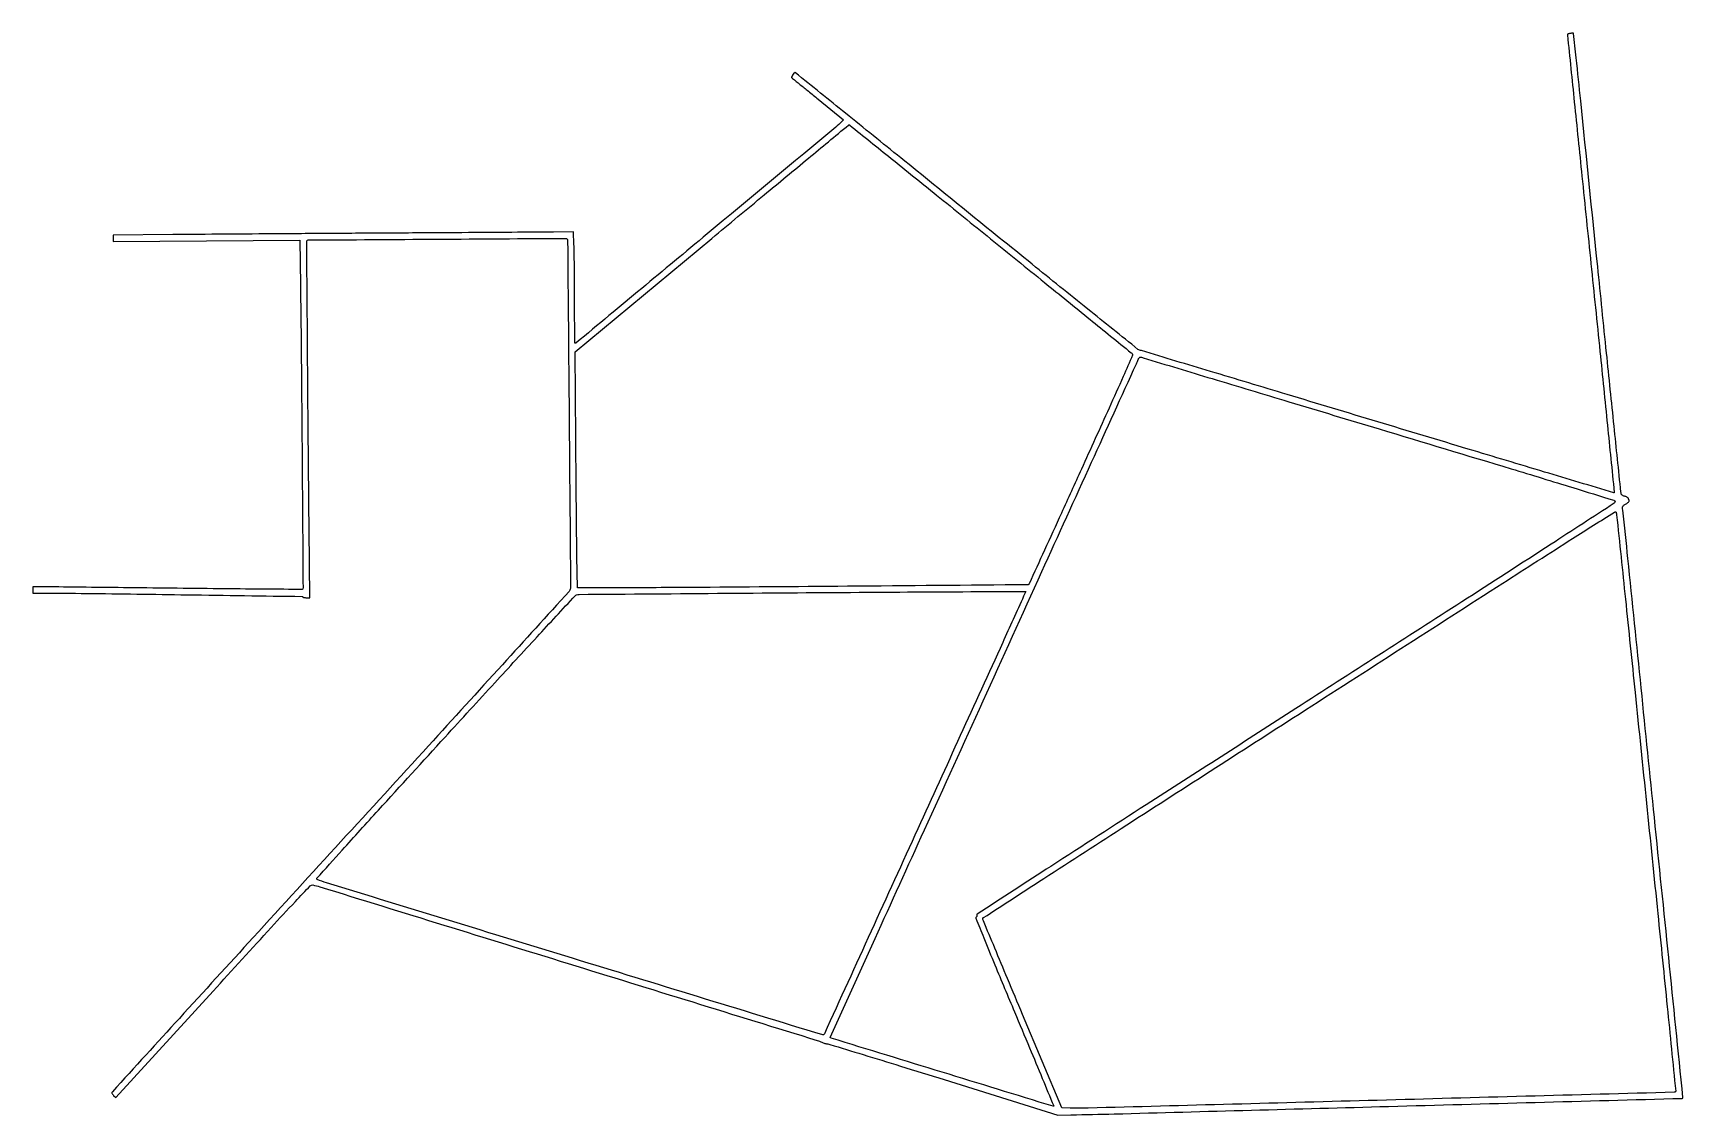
# Model space of a CAD drawing. Extents: x 86 to 1914, y 108 to 1307.
import ezdxf

# ---------------------------------------------------------------- set-up
doc = ezdxf.new("R2010")
doc.units = 0

msp = doc.modelspace()

# ---------------------------------------------------------------- linework, layer by layer
for points in [[(1788.75, 1306.283746, 0.022824), (1787.695955, 1306.074483, 0.034567), (1786.806123, 1305.788728, 0.037459), (1786.162398, 1305.474015, 0.264088), (1785.994247, 1305.183578, 0.027661), (1786.020543, 1304.62321, 0.000001), (1793.645446, 1230.275727, 0.000046), (1802.056723, 1148.336541, 0.000028), (1812.048961, 1051.138047, -0.000152), (1822.014679, 953.960362, -0.000253), (1830.343552, 872.090554, -0.000003), (1837.865689, 797.77232, -0.225264), (1837.732871, 797.399537, -0.275863), (1837.368128, 797.307544, -0.000003), (1760.672406, 820.301668, -0.000268), (1676.199181, 845.677566, -0.000161), (1575.928157, 875.89302, 0.000055), (1475.512447, 906.175315, 0.00009), (1390.560146, 931.767396, 0.000005), (1314.018487, 954.809786, 0.015453), (1312, 955.34999, -0.111971), (1310.170416, 956.241936, -0.000046), (1254.617303, 1000.864399, -0.000707), (1192.939108, 1050.559783, -0.00043), (1120.165286, 1109.46846, 0.00017), (1047.518339, 1168.336842, 0.000283), (986.252216, 1217.890879, 0.000005), (930.651551, 1262.809503, 0.183705), (930.165286, 1262.968575, 0.216299), (929.025364, 1262.384886, 0.034392), (927.566704, 1260.265385, 0.033716), (926.444261, 1258.037, 0.362544), (926.718392, 1257.13942, -0.02494), (927.462203, 1256.598643, -0.000095), (935.697521, 1249.956755, -0.000493), (945.025173, 1242.415758, -0.00031), (955.911461, 1233.585702), (984.125948, 1210.671403), (981.812974, 1208.399106, -0.020678), (975.480145, 1202.672431, -0.000022), (833.009543, 1084.177434, -0.000003), (687.768666, 963.390596, -0.170854), (686.75, 963.012638, -0.41424), (686.442523, 963.309951, -0.000243), (686.219238, 977.030275, -0.002456), (686.051638, 992.441123, -0.001472), (685.996342, 1010.75, 0.001217), (685.947858, 1030.060186, 0.001376), (685.80519, 1048.59506, 0.001254), (685.601013, 1064.352789, 0.007564), (685.35075, 1072.531054), (684.708815, 1086.562108), (662.604408, 1086.290304, -0.001323), (647.459098, 1086.144163, -0.000066), (597.93692, 1085.803978, -0.000107), (539.081877, 1085.420067, -0.000077), (473.5, 1085.016409, 0.000136), (404.741796, 1084.585141, 0.000137), (336.242188, 1084.118057, 0.000134), (276.604951, 1083.679073, 0.00056), (240.75, 1083.365377), (175, 1082.716433), (175, 1079.241254), (175, 1075.766074), (278.341827, 1076.510908), (381.683654, 1077.255742), (382.330871, 1027.377871, -0.001004), (383.319204, 937.27007, -0.000465), (384.259467, 820.186536, -0.000009), (385.171105, 691.481355, -0.200749), (384.72372, 690.390387, -0.200763), (384.100432, 690.134808, -0.000029), (343.653163, 690.425118, -0.000717), (298.868873, 690.813391, -0.000433), (245.796041, 691.395602, 0.000097), (192.021712, 692.02167, 0.000144), (144.966649, 692.546863, 0.00006), (104.676564, 692.980077, 0.003035), (96.75, 693.016228), (86, 693), (86, 689.5), (86, 686), (96.25, 686.017885, -0.003608), (145.374013, 685.749138, -0.000407), (256.790923, 684.24494, -0.000009), (384.074412, 682.420663, -0.30851), (384.833333, 681.887022, 0.222791), (385.187023, 681.542057, 0.031256), (386.19629, 681.260563, 0.030772), (387.510542, 681.064647, 0.021617), (389.0051, 681), (392.843533, 681), (392.367557, 718.75, -0.000898), (391.42068, 806.323459, -0.000308), (390.354513, 933.234217, -0.000004), (389.243407, 1076.09313, -0.200932), (389.579017, 1076.91235, -0.19726), (390.890016, 1077.460273, -0.00001), (533.593542, 1078.364802, -0.00001), (676.306586, 1079.263618, -0.200544), (677.601212, 1078.732122, -0.196673), (678.2911, 1077.086681, -0.000009), (679.946916, 884.632389, -0.000017), (681.585672, 693.025119, -0.09468), (680.943198, 689.5, -0.09261), (680.036004, 688.032759, -0.000012), (606.04618, 606.752803, -0.000322), (524.166327, 516.925724, -0.000194), (427.060954, 410.615924, 0.000053), (329.965933, 304.377825, 0.000088), (248.126887, 214.781633, 0.000002), (173.914863, 133.506157, 0.04664), (173.352868, 132.761936, 0.215334), (173.283204, 132.226516, 0.049633), (173.641296, 131.365155, 0.042638), (174.292481, 130.367757, 0.030453), (175.176515, 129.368939), (177.599601, 126.945854), (285.498179, 245.058251, -0.000306), (349.968343, 315.544561, -0.003177), (376.695604, 344.360215, -0.002038), (393.192991, 361.778685, -0.259822), (395.948379, 362.631243, -0.022846), (403.852728, 360.579107, -0.000009), (678.759365, 275.626446, -0.000006), (954.952928, 190.266847, -0.03479), (959.983727, 188.319578, 0.021713), (961.537866, 187.670831, 0.015418), (963.33014, 187.074526, 0.015605), (965.079593, 186.610732, 0.031641), (966.483727, 186.377389, -0.048886), (968.84486, 185.900947, -0.000096), (1005.62647, 174.643866, -0.00069), (1046.978007, 161.917019, -0.000428), (1095.5, 146.86452), (1221.5, 107.658605), (1236, 107.876499, 0.003066), (1283.830493, 108.888639, 0.000039), (1587.796186, 117.209304, 0.000001), (1913.012749, 126.137317, 0.191789), (1913.816627, 126.483294, 0.225485), (1914.042977, 127.119438, 0.000001), (1882.36749, 437.480957, 0.000043), (1853.059973, 724.395321, 0.002377), (1847.322121, 778, -0.02018), (1847.120782, 780.829654, -0.127016), (1847.436784, 782.229624, -0.120627), (1848.397363, 783.336459, -0.017458), (1850.913245, 784.988448, 0.022126), (1852.445771, 786.015337, 0.034498), (1853.657138, 787.043058, 0.037709), (1854.453959, 787.946298, 0.28461), (1854.504494, 788.488448, -0.012799), (1854.270209, 788.991288, -0.005153), (1853.975002, 789.6893, -0.005095), (1853.672357, 790.447872, -0.006431), (1853.4086, 791.155977, 0.128943), (1852.942616, 791.836851, 0.048208), (1851.991294, 792.512871, 0.043727), (1850.760688, 793.083328, 0.040328), (1849.416015, 793.449778, -0.035525), (1847.821111, 793.868027, -0.076741), (1846.699083, 794.453118, -0.096377), (1845.965441, 795.248905, -0.085959), (1845.546725, 796.293801, -0.026644), (1845.261023, 798.106101, -0.000008), (1837.706546, 871.142554, -0.000149), (1829.350381, 952.178488, -0.00009), (1819.515898, 1048, 0.000029), (1800.69979, 1231.556428, 0.000808), (1795.733092, 1279.221851, 0.000302), (1792.846651, 1306.339077, 0.452835), (1792.121169, 1306.850168, -0.015704), (1791.736344, 1306.770041, -0.001853), (1790.874656, 1306.621976, -0.002216), (1789.848471, 1306.454229, -0.001814)], [(1146.816223, 1078.857654, -0.000053), (1206.603929, 1030.404329, -0.000087), (1257.158973, 989.409863, -0.000005), (1302.717009, 952.45349, -0.015543), (1303.831345, 951.490595, -0.319805), (1304.189642, 949.793251, -0.000803), (1293.808351, 926.078139, -0.002644), (1278.240514, 891.171866, -0.000427), (1247.506883, 823.382941, -0.000221), (1225.351007, 774.681799, -0.000365), (1206.586835, 733.564044, -0.000016), (1189.614034, 696.446692, -0.084926), (1189.168067, 695.792529, -0.201346), (1187.987634, 695.285626, -0.000004), (988.416612, 693.644799, -0.000271), (814.484438, 692.310457, -0.001783), (727.400767, 692), (689.295574, 692), (688.652297, 726.75, -0.001867), (688.366911, 746.06372, -0.000403), (688.024737, 779.492188, -0.00042), (687.692256, 818.197995, -0.000401), (687.419249, 857.5), (686.829478, 953.5), (838.039122, 1079.25, -0.000287), (896.086236, 1127.467228, -0.000476), (945.107599, 1168.060937, -0.000014), (989.507255, 1204.754182, -0.174392), (990.190606, 1205, -0.171131), (990.877134, 1204.757939, -0.000014), (1036.58789, 1167.945686, -0.00046), (1087.053543, 1127.225336, -0.000277)], [(1577.5, 867.993017, -0.000185), (1723.704799, 823.861446, -0.001426), (1792.107949, 802.973344, -0.000296), (1837.43221, 788.961956, -0.296571), (1838.72457, 787.408072, -0.285471), (1837.905654, 785.664032, -0.000083), (1767.890968, 740.242748, -0.000867), (1669.044122, 676.38348, -0.000157), (1485.076578, 558.065958, 0.000192), (1319.376177, 451.480233, 0.00069), (1213.730493, 383.260425, 0.000033), (1132.134487, 330.402979, 0.354388), (1131.747726, 329.215033, -0.094793), (1131.855779, 328.612294, -0.080767), (1131.744546, 327.975073, -0.08016), (1131.435785, 327.401714, -0.091066), (1130.973396, 326.983558, 0.36459), (1130.564071, 325.740035, 0.000667), (1139.255609, 304.140228, 0.002782), (1151.611437, 274.035333, 0.000597), (1173.388892, 221.979029, -0.000358), (1190.134626, 182.004242, -0.000595), (1204.17895, 148.298136, -0.000015), (1216.854886, 117.77122, -0.303577), (1216.793064, 117.45973, -0.277617), (1216.310565, 117.339708, -0.000002), (1093.188731, 155.128739, -0.000005), (970.423372, 192.810347, -0.098873), (969.275053, 193.430134, -0.338264), (969.232102, 193.616593), (1018.915639, 303.113427, -0.000108), (1073.589992, 423.540302, -0.000064), (1138.580163, 566.55828, 0.000009), (1203.717747, 709.858583, 0.000015), (1258.875271, 831.218762, 0.000001), (1308.457605, 940.321504, 0.0021), (1310.031941, 943.824741, -0.014753), (1311.187347, 946.231015, -0.096922), (1312.014409, 947.274097, -0.178238), (1312.932759, 947.613893, -0.079228), (1314.226831, 947.409686, 0.005415), (1316.08535, 946.827017, 0.000002), (1392.501007, 923.775873, 0.00003), (1477.264201, 898.212418, 0.000018)], [(1873.592147, 453.268677, -0.000202), (1886.115578, 330.815912, -0.000336), (1896.556786, 227.62635, -0.000006), (1905.962631, 134.030456, -0.225075), (1905.740201, 133.406867, -0.191886), (1904.391133, 132.82655, -0.000002), (1575.274232, 123.916042, -0.000025), (1254.931117, 115.260652, -0.013318), (1235.157193, 115.25417), (1225.814387, 115.5), (1182.372135, 219, -0.000257), (1165.680637, 258.824416, -0.000417), (1151.542666, 292.684375, -0.000047), (1138.946309, 322.93118, -0.036798), (1138.424763, 324.5, -0.320716), (1139.200627, 326.480846, -0.000153), (1200.149808, 366.106002, -0.001038), (1291.724063, 425.331791, -0.000133), (1488.70982, 552.079703, -0.000091), (1714.346205, 697.119556, -0.001425), (1791.751969, 746.545086, -0.000552), (1838.116567, 775.892568, -0.509444), (1840.156803, 775.079703, -0.036452), (1840.536763, 772.948568, -0.00001), (1850.249367, 679.483587, -0.000187), (1860.976931, 575.854138, -0.000114)], [(1183.540809, 682.75, -0.001645), (1160.300807, 631.2667, -0.000054), (1066.349766, 425.009491, -0.000001), (962.779398, 197.700199, -0.089161), (962.066451, 196.670033, -0.278131), (960.932389, 196.386478, -0.000002), (683.796648, 281.368833, -0.00002), (411.202494, 364.97205, -0.026802), (400.815148, 368.778083, -0.513272), (400.548556, 369.98401, -0.000301), (428.644183, 401.287259, -0.00172), (468.690622, 445.544536, -0.00032), (542.546779, 526.5, -0.000524), (597.698045, 586.747813, -0.000862), (644.501003, 637.592008, -0.00006), (686.655134, 683.216821, -0.130345), (688.231631, 684.217475, -0.074757), (690.986617, 684.653885, -0.000011), (854.547524, 685.936864, -0.000331), (1011.268071, 687.059142, -0.000464), (1151.194971, 687.838853), (1185.889942, 688)]]:
    msp.add_lwpolyline(points, format="xyb", close=True)

doc.saveas('drawing.dxf')
